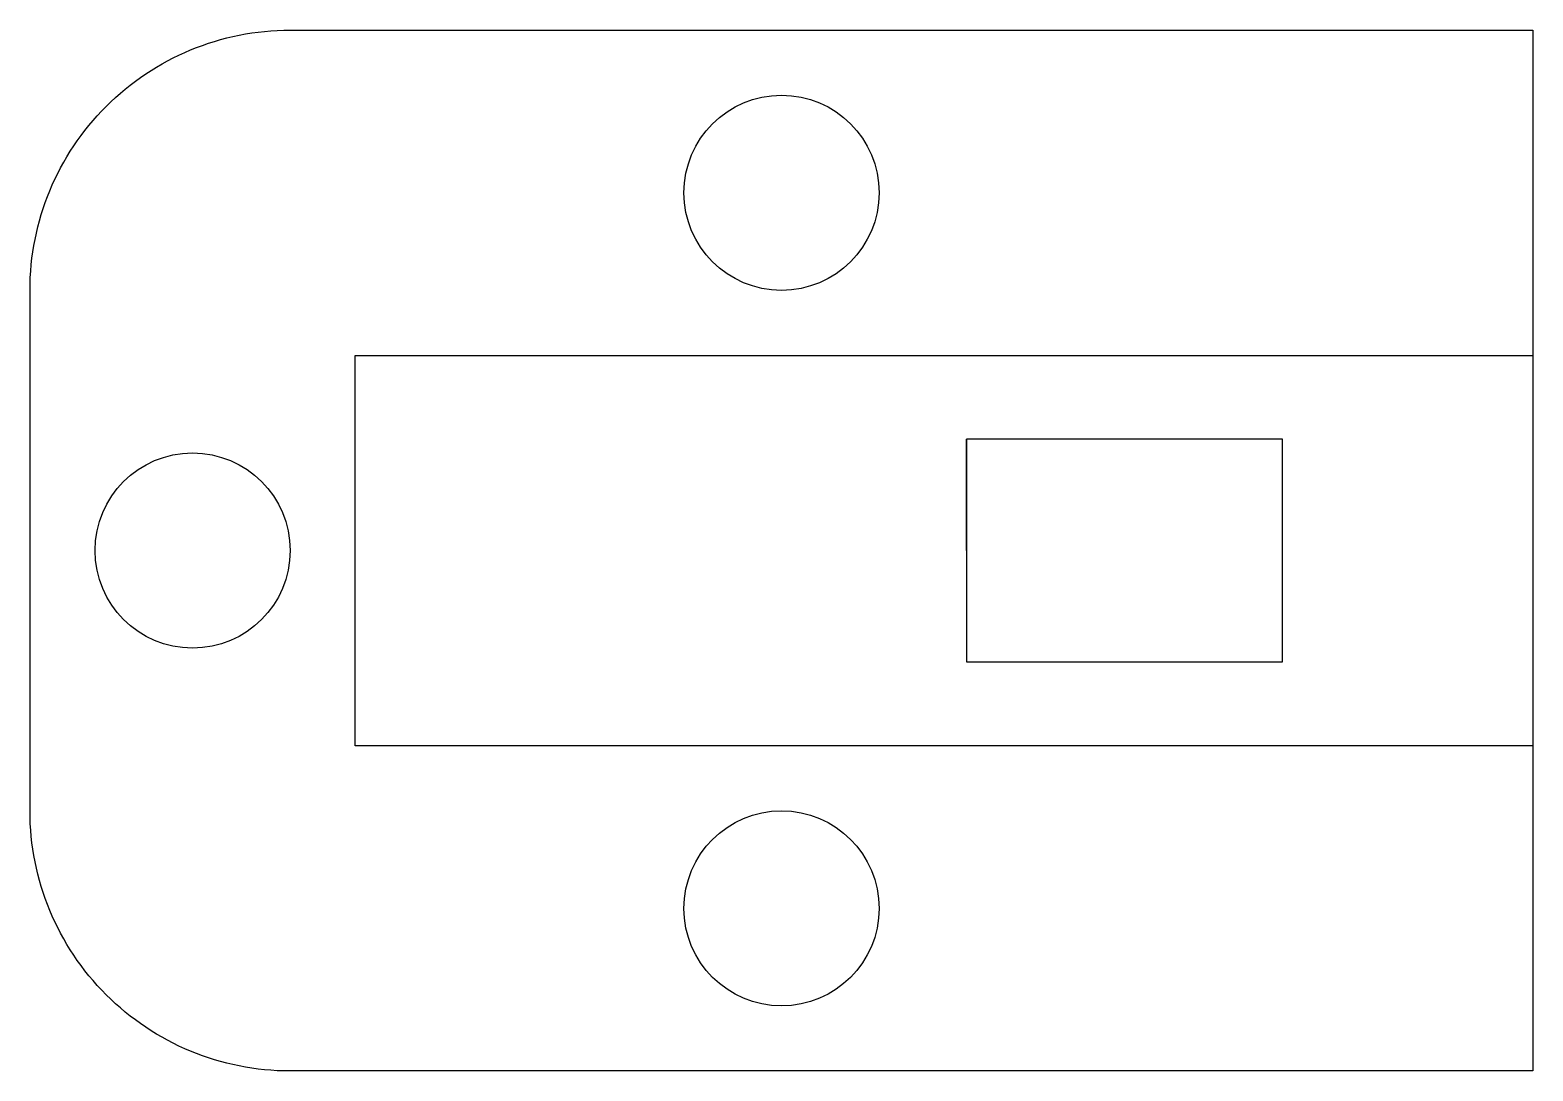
# Model space of a CAD drawing. Header units: millimetres. Extents: x 2005 to 2121, y 1317 to 1397.
import ezdxf

# ---------------------------------------------------------------- set-up
doc = ezdxf.new("R2010")
doc.units = ezdxf.units.MM

msp = doc.modelspace()

# ---------------------------------------------------------------- linework, layer by layer
for p, q in [((2120.81, 1397.44), (2120.81, 1317.44)), ((2077.26, 1357.44), (2077.26, 1365.99)), ((2077.26, 1365.99), (2077.26, 1348.89))]:
    msp.add_line(p, q)
msp.add_lwpolyline([(2120.81, 1317.44), (2025.26, 1317.44, -0.414214), (2005.26, 1337.44), (2005.26, 1377.44, -0.414214), (2025.26, 1397.44), (2120.81, 1397.44)], format="xyb")
for points in [[(2030.26, 1372.44), (2120.81, 1372.44), (2120.81, 1342.44), (2030.26, 1342.44)], [(2077.26, 1348.89), (2101.56, 1348.89), (2101.56, 1365.99), (2077.26, 1365.99)]]:
    msp.add_lwpolyline(points, close=True)
for centre in [(2063.04, 1384.94), (2017.76, 1357.44), (2063.04, 1329.94)]:
    msp.add_circle(centre, 7.5)

doc.saveas('drawing.dxf')
